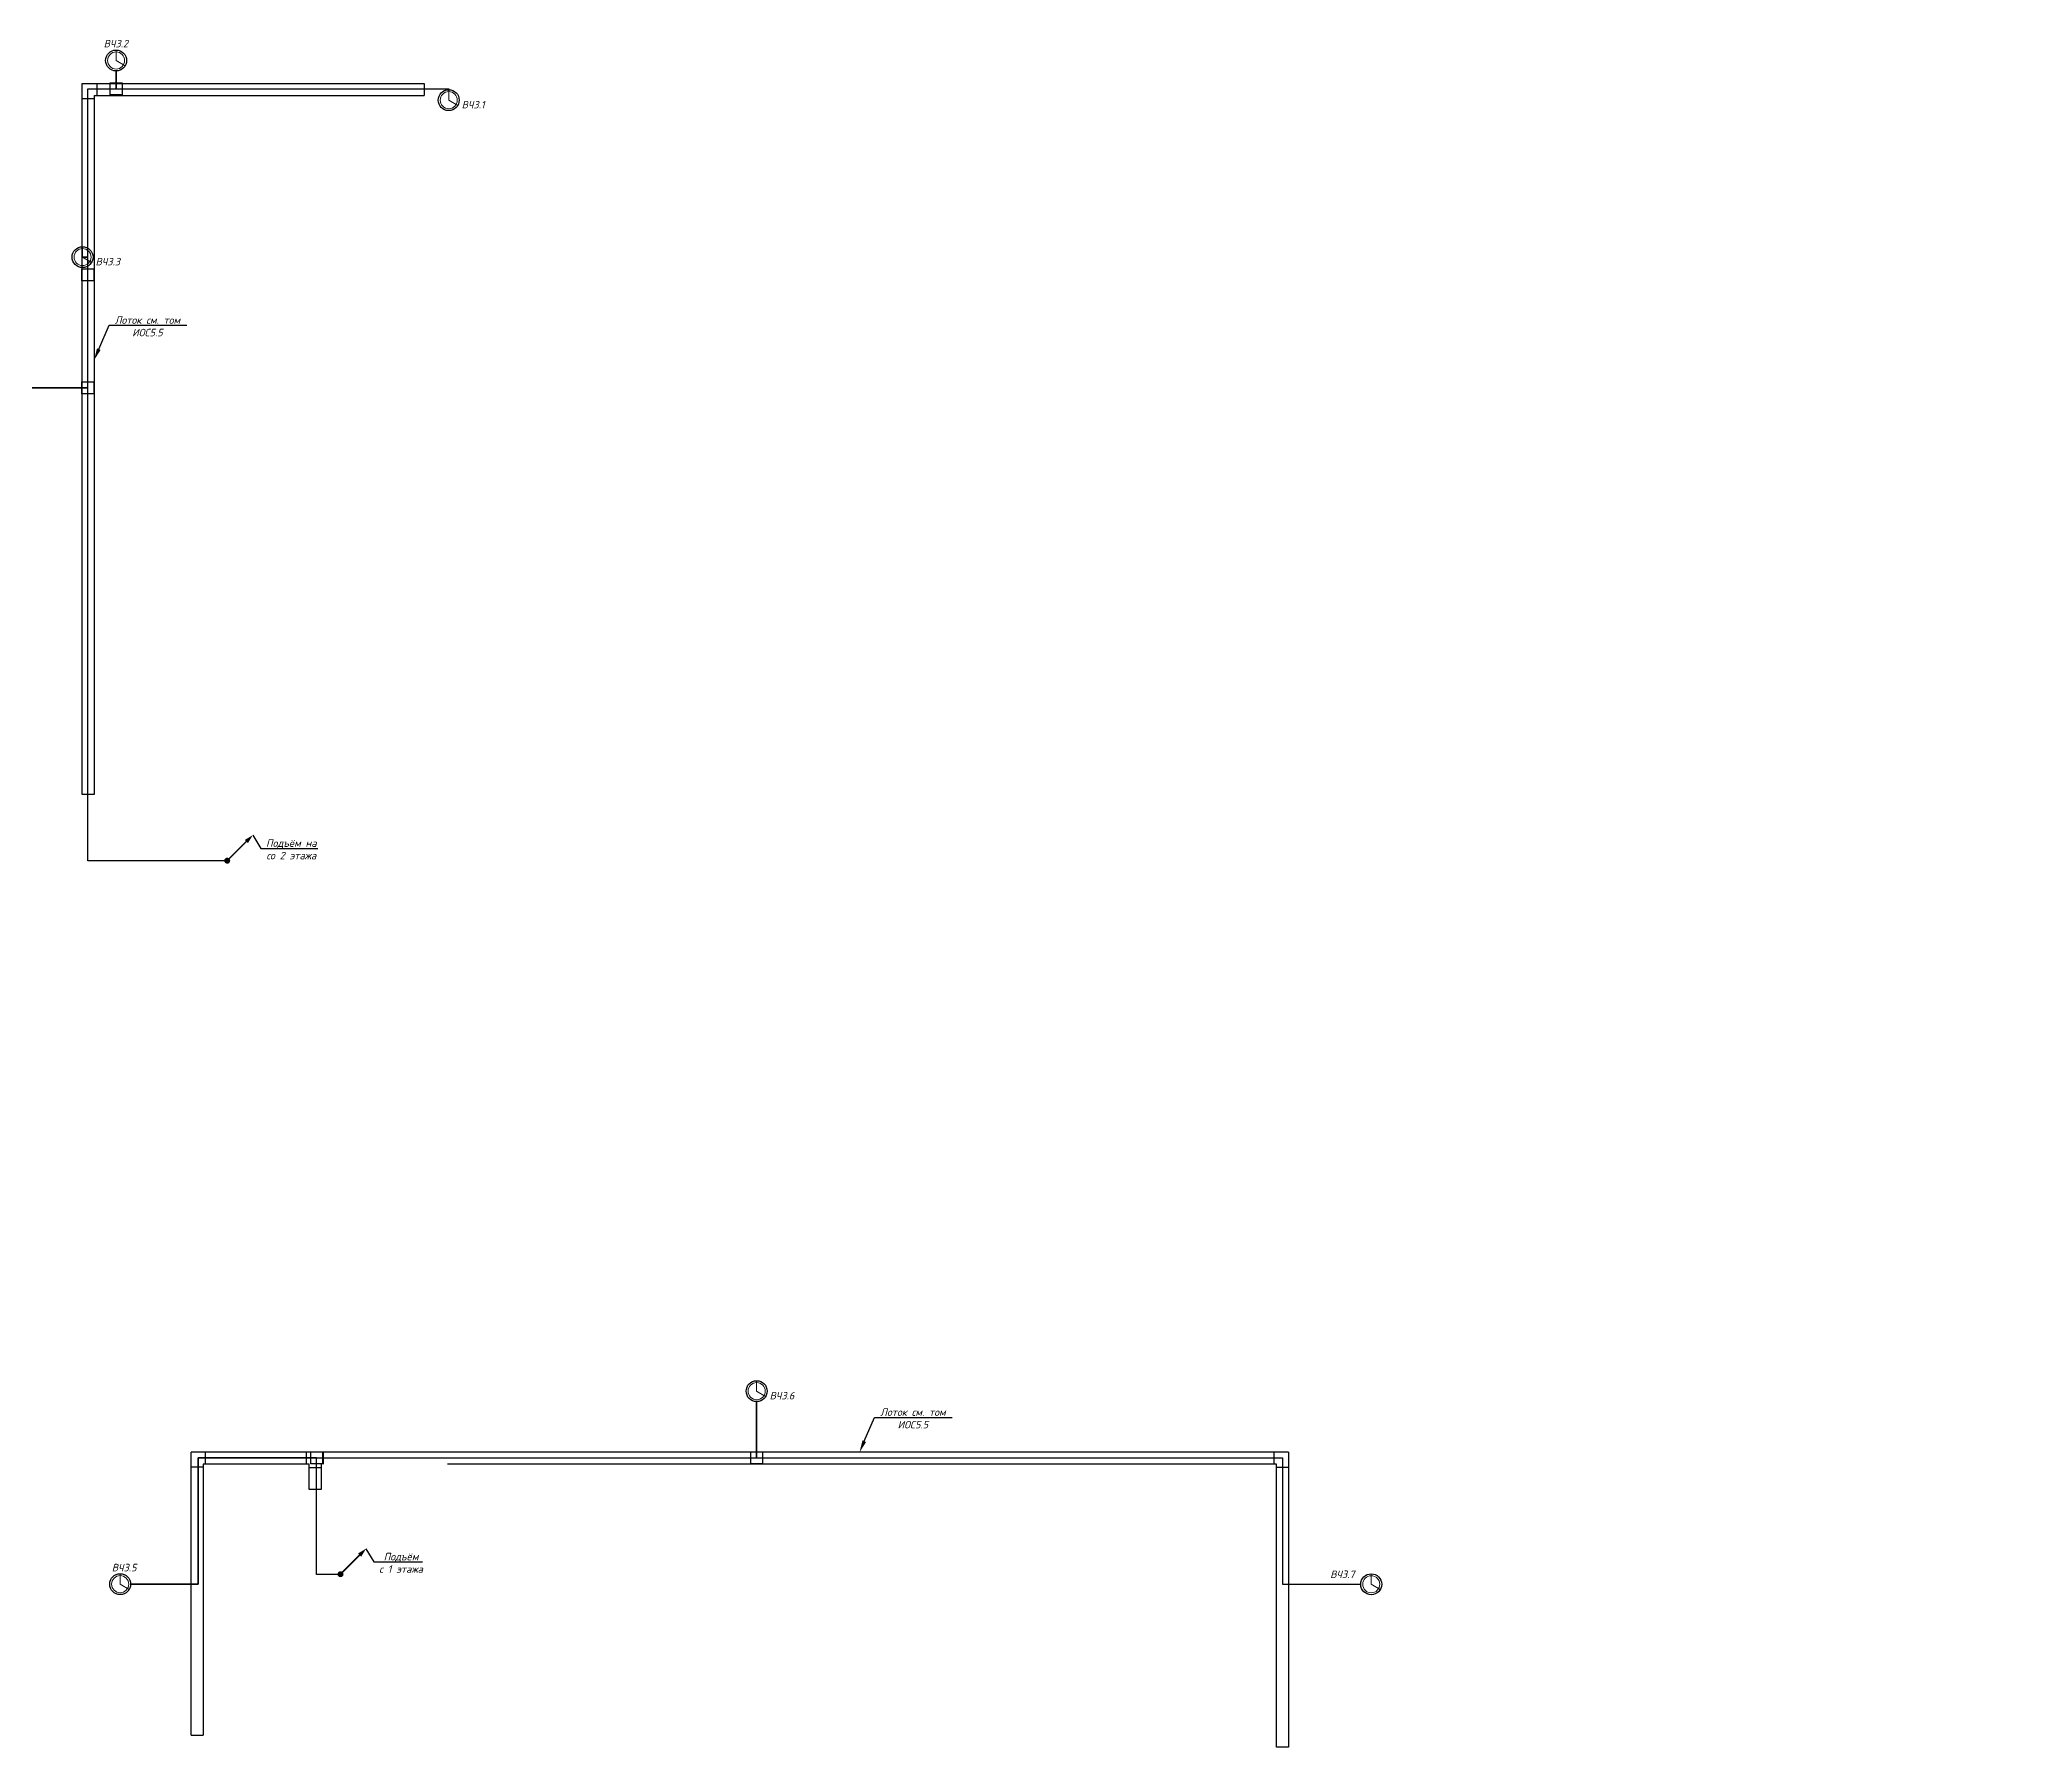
# Model space of a CAD drawing. Extents: x 69291107 to 70108111, y -33487476 to -33099794.
# Drawn here: x 69818057 to 69884588, y -33156814 to -33099794 of the extents above; entities that cross this region are included whole.
import ezdxf
from ezdxf import colors
from ezdxf.entities.mleader import LeaderData, LeaderLine
from ezdxf.enums import TextEntityAlignment as Align
from ezdxf.math import Vec2, Vec3

# ---------------------------------------------------------------- set-up
doc = ezdxf.new("R2010")
doc.units = 0
doc.header["$LTSCALE"] = 100
doc.set_wipeout_variables(frame=1)
doc.layers.add('PDF _СС_ЭЧС_Оборудование', color=1, linetype='Continuous')
doc.layers.add('СС. Текст', color=7, linetype='Continuous')
for name, color, linetype, lineweight in [('СС_СКК_Лоток', 170, 'Continuous', 25), ('СС_ЭЧС_Кабель', 180, 'Continuous', 30), ('СС_ЭЧС_Оборудование', 180, 'Continuous', 30)]:
    doc.layers.add(name, color=color, linetype=linetype, lineweight=lineweight)
doc.styles.add('ICOCPEUR', font='isocpeur.ttf')
doc.styles.add('ISOCPEUR', font='isocpeui.ttf', dxfattribs={"height": 250})
doc.styles.add('ISOCPEURNA', font='isocpeui.ttf')

# ---------------------------------------------------------------- blocks, each defined once
blk = doc.blocks.new('ЧС1')
blk.add_wipeout([(35829, 16235), (35936, 16366), (36085, 16430), (36274, 16411), (36386, 16339), (36480, 16187), (36483, 15992), (36404, 15849), (36282, 15763), (36146, 15735), (35976, 15779), (35854, 15892), (35796, 16064), (35805, 16166)])
at = {"linetype": 'Continuous', "lineweight": 0}
for p, q in [((36146, 16435), (36146, 16085)), ((36146, 16085), (36446, 15906))]:
    blk.add_line(p, q, dxfattribs=at)
at = {"linetype": 'Continuous', "lineweight": 30}
blk.add_circle((36146, 16085), 350, dxfattribs=at)
at = {"lineweight": 0, "ltscale": 100}
blk.add_circle((36146, 16085), 285, dxfattribs=at)
blk = doc.blocks.new('Лоток 3 этаж')
at = {"layer": 'СС_СКК_Лоток'}
for p, q in [((597211, -89345), (597211, -65597)), ((597211, -65597), (608631, -65597)), ((597711, -65997), (597711, -65597)), ((608631, -65597), (608631, -65997)), ((597611, -66107), (597211, -66107)), ((597611, -65997), (597612, -89345)), ((597611, -65997), (608631, -65997)), ((597612, -89345), (597211, -89345)), ((600853, -120752), (600853, -111307)), ((637503, -111307), (600853, -111307)), ((604791, -111707), (601253, -111707)), ((601253, -111707), (601253, -120752)), ((601335, -111707), (601335, -111307)), ((604709, -111707), (604709, -111307)), ((604791, -112550), (604791, -111707)), ((605191, -111707), (605191, -112550)), ((605269, -111707), (605269, -111307)), ((637103, -111707), (609413, -111707)), ((637019, -111707), (637019, -111307)), ((637103, -121156), (637103, -111707)), ((637503, -111307), (637503, -121156)), ((601253, -111802), (600853, -111802)), ((604791, -111816), (605191, -111816)), ((637103, -111802), (637503, -111802)), ((605191, -112550), (604791, -112550)), ((600853, -120752), (601253, -120752)), ((637503, -121156), (637103, -121156))]:
    blk.add_line(p, q, dxfattribs=at)
blk = doc.blocks.new('*U79')
blk.add_hatch(color=256).paths.add_polyline_path([(-0.71, -0.71, 1), (0.71, 0.71, 1)])
blk.add_lwpolyline([(8.5, 8.5, 0, 1.5, 0), (6.38, 6.38, 2, 2, 0)], format="xyseb")
at = {"const_width": 0.5}
blk.add_lwpolyline([(0.5, 0.5), (6.38, 6.38)], dxfattribs=at)
blk = doc.blocks.new('_None')

msp = doc.modelspace()

# ---------------------------------------------------------------- linework, layer by layer
at = {"layer": 'PDF _СС_ЭЧС_Оборудование', "color": 180, "lineweight": 30, "true_color": 0x3f00ff}
for points in [[(69820403, -33101229), (69820801, -33101229), (69820801, -33101629), (69820403, -33101629)], [(69819462, -33111212), (69819859, -33111212), (69819859, -33111611), (69819462, -33111611)], [(69827101, -33146951), (69827498, -33146951), (69827498, -33147351), (69827101, -33147351)], [(69841795, -33146951), (69842192, -33146951), (69842192, -33147351), (69841795, -33147351)]]:
    msp.add_lwpolyline(points, close=True, dxfattribs=at)

# ---------------------------------------------------------------- block references
at = {"layer": 'СС_ЭЧС_Кабель', "color": 7, "xscale": 100, "yscale": 100, "zscale": 100}
for p in [(69824315, -33127208), (69828097, -33151038)]:
    msp.add_blockref('*U79', p, dxfattribs=at)

# ---------------------------------------------------------------- texts
at = {"layer": 'СС_ЭЧС_Оборудование', "color": 0, "lineweight": 30, "ltscale": 50, "style": 'ISOCPEUR'}
for s, p in [('ВЧ3.2', (69820189, -33100120)), ('ВЧ3.1', (69832143, -33102159)), ('ВЧ3.3', (69819916, -33107401)), ('ВЧ3.6', (69842426, -33145276)), ('ВЧ3.5', (69820460, -33151016)), ('ВЧ3.7', (69861147, -33151240))]:
    msp.add_text(s, height=250, dxfattribs=at).set_placement(p, align=Align.BOTTOM_LEFT)

# ---------------------------------------------------------------- leaders
at = {"layer": 'СС. Текст', "lineweight": 0}
ml = msp.add_multileader_mtext('Standard', dxfattribs=at)
ml.set_content('{\\fISOCPEUR|b0|i1|c204|p34;\\C256;Датчик ГЛОНАСС СВР-07.011\\Pна отм.+6.100 }', color=7, style='ICOCPEUR')
ml.set_leader_properties(color=256)
ml.build(insert=Vec2(0, 0))
ml.multileader.update_dxf_attribs({"text_left_attachment_type": 6, "text_right_attachment_type": 6, "dogleg_length": 0.1, "arrow_head_size": 0, "scale": 100})
ctx = ml.context
ctx.base_point, ctx.scale, ctx.char_height, ctx.arrow_head_size, ctx.landing_gap_size, ctx.plane_origin = Vec3(69690283, -33128883), 100, 250, 0, 0, Vec3(69692018, -33131865)
ctx.left_attachment, ctx.right_attachment = 6, 6
notes = []
notes.append((ctx, [(0, (1, 1, 0), (69690273, -33128883), (1, 0), 10, [(0, [(69688188, -33128391)], 0, [])])]))
ctx.mtext.insert, ctx.mtext.width, ctx.mtext.flow_direction = Vec3(69690283, -33128583), 4178.28, 5
at = {"layer": 'СС_СКК_Лоток', "color": 7}
ml = msp.add_multileader_mtext('Standard', dxfattribs=at)
ml.set_content('Лоток см. том ИОС5.5', color=7, style='ISOCPEURNA')
ml.set_leader_properties()
ml.build(insert=Vec2(0, 0))
ml.multileader.update_dxf_attribs({"text_left_attachment_type": 6, "text_right_attachment_type": 6, "dogleg_length": 100, "arrow_head_size": 400})
ctx = ml.context
ctx.base_point, ctx.char_height, ctx.arrow_head_size, ctx.landing_gap_size, ctx.plane_origin = Vec3(69820469, -33109328), 250, 400, 0, Vec3(69826407, -33110518)
ctx.left_attachment, ctx.right_attachment, ctx.text_align_type = 6, 6, 1
notes.append((ctx, [(1, (1, 1, 0), (69820369, -33109328), (1, 0), 100, [(0, [(69819868, -33110492)], 0, [])])]))
ctx.mtext.insert, ctx.mtext.width, ctx.mtext.alignment, ctx.mtext.flow_direction = Vec3(69821649, -33109028), 2467.27, 2, 5
ml = msp.add_multileader_mtext('Standard', dxfattribs=at)
ml.set_content('Лоток см. том ИОС5.5', color=7, style='ISOCPEURNA')
ml.set_leader_properties()
ml.build(insert=Vec2(0, 0))
ml.multileader.update_dxf_attribs({"text_left_attachment_type": 6, "text_right_attachment_type": 6, "dogleg_length": 100, "arrow_head_size": 400})
ctx = ml.context
ctx.base_point, ctx.char_height, ctx.arrow_head_size, ctx.landing_gap_size, ctx.plane_origin = Vec3(69846031, -33145801), 250, 400, 0, Vec3(69851969, -33146992)
ctx.left_attachment, ctx.right_attachment, ctx.text_align_type = 6, 6, 1
notes.append((ctx, [(1, (1, 1, 0), (69845931, -33145801), (1, 0), 100, [(0, [(69845430, -33146965)], 0, [])])]))
ctx.mtext.insert, ctx.mtext.width, ctx.mtext.alignment, ctx.mtext.flow_direction = Vec3(69847211, -33145501), 2467.27, 2, 5
at = {"layer": 'СС_ЭЧС_Кабель', "color": 7, "lineweight": 0}
ml = msp.add_multileader_mtext('Standard', dxfattribs=at)
ml.set_content('Подъём на\\Pсо 2 этажа', color=7, style='ISOCPEUR')
ml.set_leader_properties()
ml.set_arrow_properties(name='NONE')
ml.build(insert=Vec2(0, 0))
ml.multileader.update_dxf_attribs({"text_left_attachment_type": 6, "text_right_attachment_type": 6, "dogleg_length": 100, "arrow_head_size": 400})
ctx = ml.context
ctx.base_point, ctx.char_height, ctx.arrow_head_size, ctx.landing_gap_size, ctx.plane_origin = Vec3(69825532, -33126796), 250, 400, 0, Vec3(69833179, -33128352)
ctx.left_attachment, ctx.right_attachment, ctx.text_align_type = 6, 6, 1
notes.append((ctx, [(1, (1, 1, 0), (69825432, -33126796), (1, 0), 100, [(0, [(69825165, -33126358)], 0, [])])]))
ctx.mtext.insert, ctx.mtext.width, ctx.mtext.alignment, ctx.mtext.flow_direction = Vec3(69826454, -33126496), 1991.2, 2, 5
ml = msp.add_multileader_mtext('Standard', dxfattribs=at)
ml.set_content('Подъём \\Pс 1 этажа', color=7, style='ISOCPEUR')
ml.set_leader_properties()
ml.set_arrow_properties(name='NONE')
ml.build(insert=Vec2(0, 0))
ml.multileader.update_dxf_attribs({"text_left_attachment_type": 6, "text_right_attachment_type": 6, "dogleg_length": 100, "arrow_head_size": 400})
ctx = ml.context
ctx.base_point, ctx.char_height, ctx.arrow_head_size, ctx.landing_gap_size, ctx.plane_origin = Vec3(69829314, -33150625), 250, 400, 0, Vec3(69836961, -33152182)
ctx.left_attachment, ctx.right_attachment, ctx.text_align_type = 6, 6, 1
notes.append((ctx, [(1, (1, 1, 0), (69829214, -33150625), (1, 0), 100, [(0, [(69828947, -33150188)], 0, [])])]))
ctx.mtext.insert, ctx.mtext.width, ctx.mtext.alignment, ctx.mtext.flow_direction = Vec3(69830119, -33150325), 1991.2, 2, 5
for ctx, leaders in notes:
    for number, flags, end, landing, length, lines in leaders:
        leader = LeaderData()
        leader.index, (leader.has_last_leader_line, leader.has_dogleg_vector, leader.attachment_direction) = number, flags
        leader.last_leader_point, leader.dogleg_vector, leader.dogleg_length = Vec3(end), Vec3(landing), length
        for number, points, colour, breaks in lines:
            line = LeaderLine()
            line.index, line.vertices, line.color, line.breaks = number, Vec3.list(points), colors.encode_raw_color(colour), breaks
            leader.lines.append(line)
        ctx.leaders.append(leader)

# ---------------------------------------------------------------- next in the draw order: block references
at = {"layer": 'СС_ЭЧС_Оборудование'}
for p in [(69784457, -33116569), (69795565, -33117893), (69783337, -33123135), (69805848, -33161010), (69784593, -33167456), (69826371, -33167459)]:
    msp.add_blockref('ЧС1', p, dxfattribs=at)

# ---------------------------------------------------------------- next in the draw order: linework, layer by layer
at = {"layer": 'PDF _СС_ЭЧС_Оборудование', "color": 180, "lineweight": 30, "true_color": 0x3f00ff}
msp.add_lwpolyline([(69819462, -33107445), (69819859, -33107445), (69819859, -33107845), (69819462, -33107845)], close=True, dxfattribs=at)
at = {"layer": 'СС_ЭЧС_Кабель'}
for points in [[(69824316, -33127215), (69819661, -33127215), (69819661, -33111411), (69812776, -33111411), (69819661, -33111411), (69819661, -33107050), (69819483, -33107050), (69819661, -33107050), (69819661, -33101429), (69820602, -33101429), (69820602, -33100834), (69820602, -33101429), (69831710, -33101429), (69831710, -33101458)], [(69828100, -33151043), (69827357, -33151043), (69827299, -33151043), (69827299, -33147151), (69823347, -33147151), (69823347, -33151371), (69821089, -33151371), (69823347, -33151371), (69823347, -33147151), (69841993, -33147151), (69841993, -33145275), (69841993, -33147151), (69859553, -33147151), (69859553, -33151374), (69862167, -33151374)]]:
    msp.add_lwpolyline(points, dxfattribs=at)

# ---------------------------------------------------------------- next in the draw order: block references
msp.add_blockref('Лоток 3 этаж', (69222256, -33035658))

doc.saveas('drawing.dxf')
